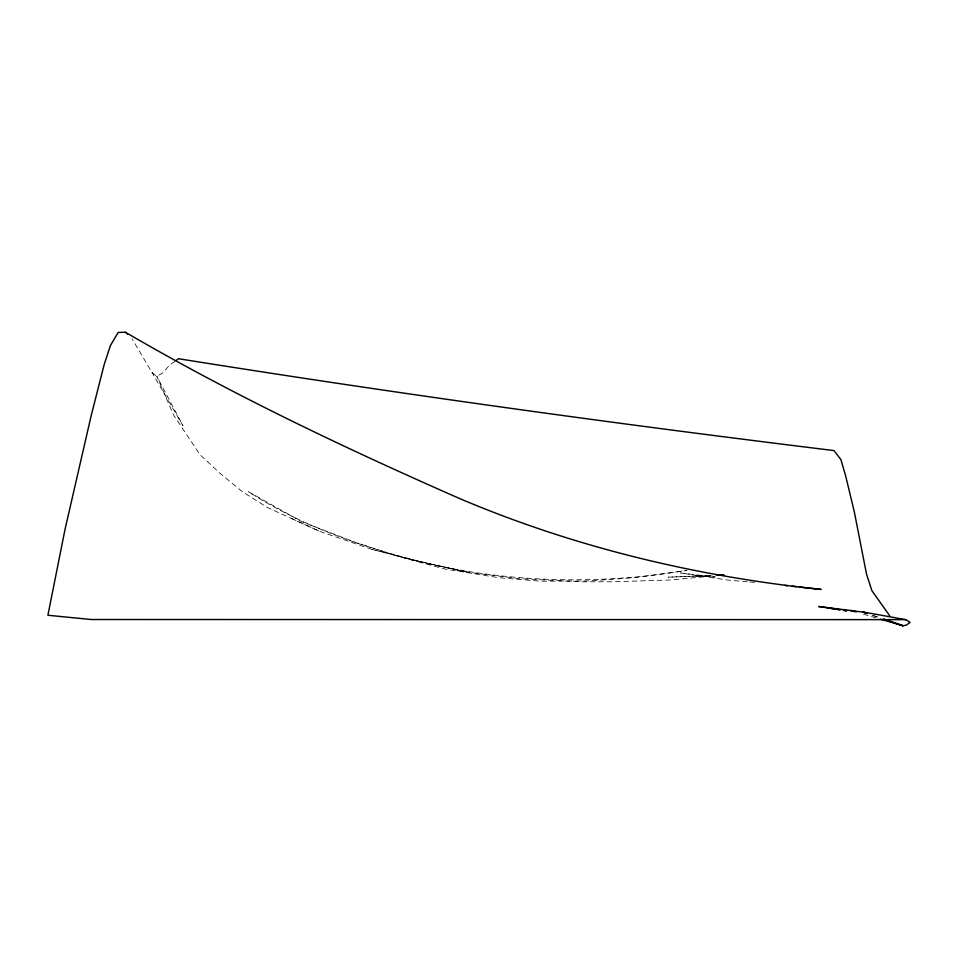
<?xml version="1.0" encoding="UTF-8"?>
<svg xmlns="http://www.w3.org/2000/svg" width="958" height="958" viewBox="0 0 958 958"><rect width="100%" height="100%" fill="white"/><g stroke="black" fill="none" stroke-linecap="round" stroke-linejoin="round"><path stroke-width="0.72" stroke-dasharray="4.79 3.59" d="M175.027 361.25L169.267 365.453L162.836 372.901L156.801 376.278L152.011 372.518L132.12 338.904M712.165 575.998L671.45 579.949L611.06 581.793L580.967 581.793L519.092 578.596L468.402 572.345L412.048 559.855L371.955 549.377L319.589 531.331L267.593 507.596L242.47 491.801L219.909 473.24L199.875 454.547L173.494 414.898L156.801 376.278L182.954 425.759L152.011 372.518M710.405 575.519L668.181 577.183L710.632 575.542M695.52 576.069L715.219 576.991L680.479 572.98L727.84 580.081L748.366 581.877M749.827 581.997L755.694 582.512M412.048 559.855L468.402 572.345C391.738 556.634 314.763 534.48 248.433 491.694L301.686 521.679L356.747 542.851L398.815 556.394L444.835 569.016L498.962 577.71L540.156 581.171L588.835 580.931L635.896 577.578L686.958 570.441L685.221 570.573C590.272 586.404 491.682 582.009 398.815 556.394M371.955 549.377L421.795 562.274M863.445 614.198L876.151 617.91M872.726 615.383L879.6 617.742M872.798 615.419L879.731 617.814M291.46 518.482L319.589 531.331"/><path stroke-width="1.44" d="M176.188 360.4L178.487 358.723C396.289 393.546 615.048 423.735 833.987 450.583L840.813 459.469L845.435 474.988L854.332 511.907L866.547 574.237L871.9 590.667L889.731 615.826M720.895 575.267L723.805 575.028L716.368 575.303M717.949 575.255L723.805 575.028M799.379 587.026L821.15 589.421C696.957 576.644 574.501 547.317 459.445 498.471C345.527 448.38 232.986 395.031 125.426 332.246L118.169 332.45L110.481 345.431L104.183 364.543L91.046 416.227L65.036 529.331L47.9 615.252L91.046 619.515L905.645 619.634L910.1 622.401L906.268 625.167L902.987 625.754L880.39 619.143M784.853 585.422L787.763 585.745M792.11 586.224L796.469 586.703M840.477 609.863L818.671 606.498L865.565 612.425L905.645 619.634M843.387 610.318L846.297 610.761M828.035 607.887L839.459 609.671M843.747 610.342L846.609 610.785M856.524 611.803L850.74 610.486L854.979 611.719M867.23 613.491L863.098 612.078L867.253 613.515M883.731 619.155L902.987 625.754L883.887 619.239M125.426 332.246L127.39 334.055"/></g></svg>
